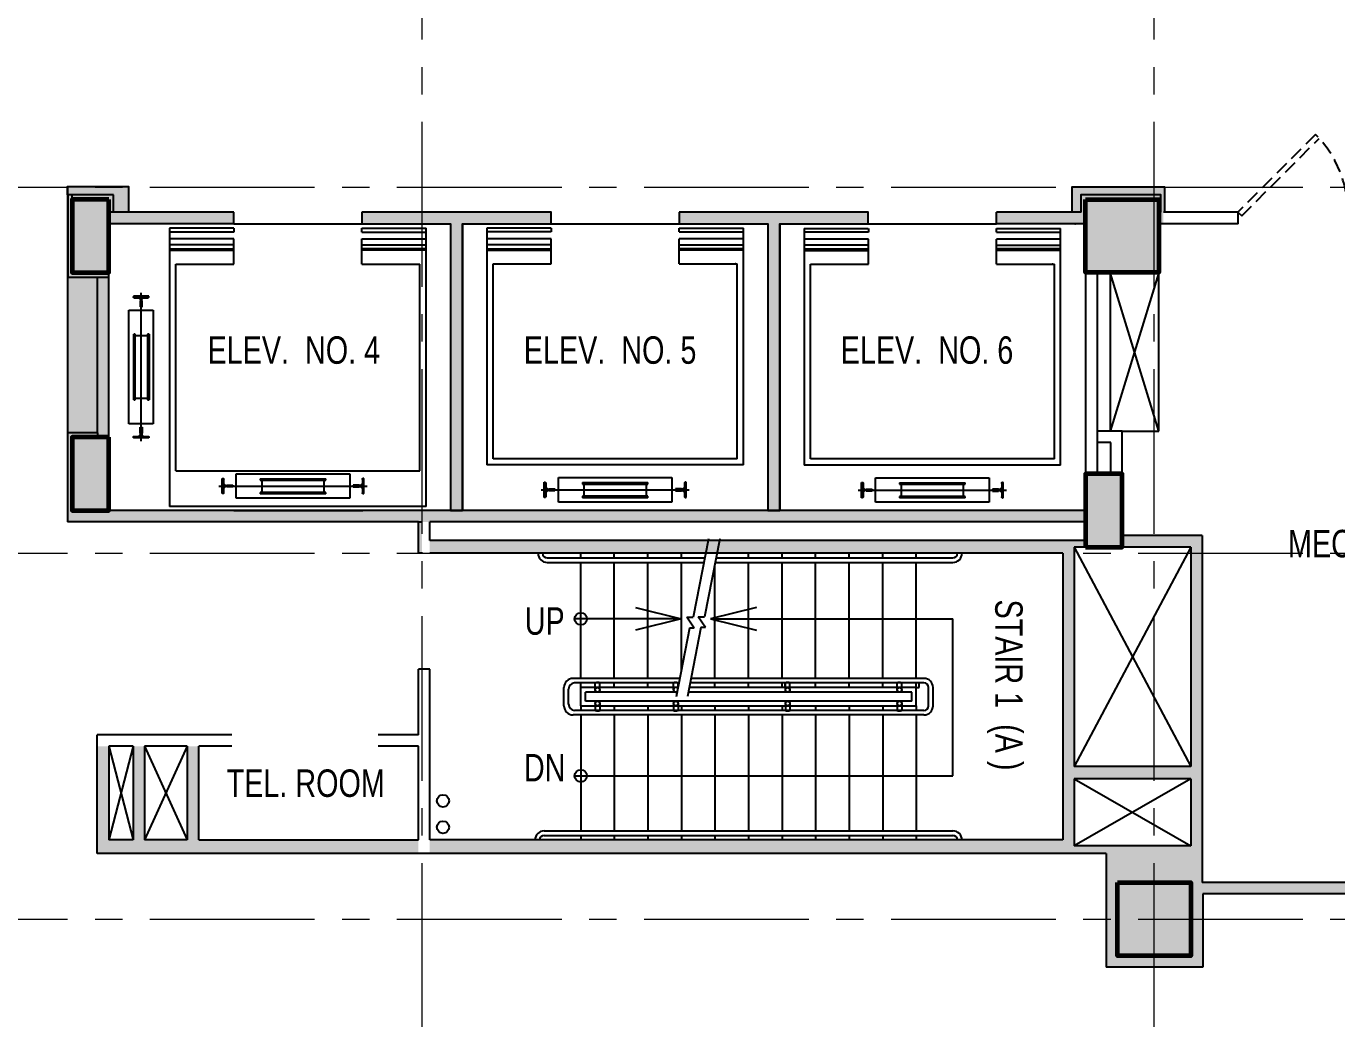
# Model space of a CAD drawing. Header units: inches. Extents: x -58 to 2079, y -173 to 1932.
# Drawn here: x 549.2 to 978.9, y 478.3 to 803.8 of the extents above; entities that cross this region are included whole.
import ezdxf
from ezdxf.enums import TextEntityAlignment as Align

# ---------------------------------------------------------------- set-up
doc = ezdxf.new("R2010")
doc.units = ezdxf.units.IN
doc.header["$LTSCALE"] = 72
doc.header["$MEASUREMENT"] = 0
doc.linetypes.add('CENTER2', pattern=[1.125, 0.75, -0.125, 0.125, -0.125])
doc.linetypes.add('HIDDEN4', pattern=[0.09375, 0.0625, -0.03125])
doc.layers.get('0').update_dxf_attribs({"linetype": 'CONTINUOUS'})
for name, color, linetype in [('A-Anno-Bldg', 7, 'CONTINUOUS'), ('A-Door-Demo', 7, 'HIDDEN4'), ('A-Flor-Evtr', 144, 'CONTINUOUS'), ('A-Flor-Spcl', 6, 'CONTINUOUS'), ('A-Flor-Strs-Exst', 53, 'CONTINUOUS'), ('A-Wall-Bldg', 235, 'CONTINUOUS')]:
    doc.layers.add(name, color=color, linetype=linetype)
doc.layers.add('S-Cols-Patt', color=5, linetype='CONTINUOUS', lineweight=60)
doc.layers.add('S-Grid', color=8, linetype='CENTER2', lineweight=13)
doc.styles.add('1024-3rd Floor Background$0$ARIAL', font='arial.ttf', dxfattribs={"width": 0.75, "height": 12})

msp = doc.modelspace()

# ---------------------------------------------------------------- hatches: boundary and pattern name
at = {"true_color": 0x939598}
h = msp.add_hatch(color=252, dxfattribs=at)
h.dxf.hatch_style = 1
h.paths.add_polyline_path([(582.69, 751), (562.75, 751), (562.75, 748.5), (577.78, 748.5), (577.78, 742.75), (582.69, 742.75)])
h = msp.add_hatch(color=252, dxfattribs=at)
h.dxf.hatch_style = 1
h.paths.add_polyline_path([(576.28, 723), (564.28, 723), (564.28, 747), (564.28, 748.5), (562.78, 748.5), (562.78, 721.5), (572.58, 721.5), (576.28, 721.5)])
h = msp.add_hatch(color=252, dxfattribs=at)
h.dxf.hatch_style = 1
h.paths.add_polyline_path([(577.78, 748.5), (564.28, 748.5), (564.28, 747), (576.28, 747), (576.28, 742.75), (577.78, 742.75)])
h = msp.add_hatch(color=252, dxfattribs=at)
h.dxf.hatch_style = 1
h.paths.add_polyline_path([(796.28, 739.03), (825.28, 739), (825.28, 742.75), (763.28, 742.75), (763.28, 739), (792.28, 739), (792.28, 645), (796.28, 645)])
h.paths.add_polyline_path([(896.52, 747.01), (919, 747.01), (919, 748.57), (895.02, 748.57), (895.02, 742.75), (867.28, 742.75), (867.28, 739), (896.52, 739)])
h.paths.add_polyline_path([(922.54, 751), (919, 751), (919, 747.01), (920.52, 747.01), (920.52, 739), (944.52, 739), (944.52, 739.12), (922.02, 739.12), (922.02, 742.62), (944.52, 742.62), (944.52, 742.75), (922.54, 742.75)])
h.paths.add_polyline_path([(919, 751), (892, 751), (892, 742.75), (895.02, 742.75), (895.02, 748.57), (919, 748.57)])
h.paths.add_polyline_path([(679, 742.75), (659.24, 742.75), (659.24, 739), (679, 739.02)])
h = msp.add_hatch(color=252, dxfattribs=at)
h.dxf.hatch_style = 1
h.paths.add_polyline_path([(677.75, 536.94), (605.75, 536.94), (605.75, 567.69), (602, 567.69), (602, 536.94), (588, 536.94), (588, 567.69), (584.25, 567.69), (584.25, 536.94), (576.25, 536.94), (576.25, 567.69), (572.5, 567.69), (572.5, 532.56), (677.75, 532.56)])
h.paths.add_polyline_path([(919, 535), (892.75, 535), (892.75, 557), (919, 557), (919, 561), (892.75, 561), (892.75, 631), (889, 631), (889, 536.94), (681.5, 536.94), (681.5, 532.56), (903.25, 532.56), (903.25, 511), (907, 511), (907, 523), (919, 523)])
h.paths.add_polyline_path([(772.82, 635.19), (681.5, 635.19), (681.5, 631), (771.98, 631)])
h.paths.add_polyline_path([(776.53, 635.19), (772.82, 635.19), (771.98, 631), (775.7, 631)])
h.paths.add_polyline_path([(892.75, 633), (896.52, 633), (896.52, 635.19), (776.53, 635.19), (775.7, 631), (892.75, 631)])
h.paths.add_polyline_path([(896.52, 645), (679, 645), (679, 641.25), (681.5, 641.25), (896.52, 641.25)])
h.paths.add_polyline_path([(692.28, 739), (721.28, 739), (721.28, 742.75), (679, 742.75), (679, 739.02), (688.28, 739.03), (688.28, 645.03), (692.28, 645.03)])
h.paths.add_polyline_path([(919, 636.75), (908.52, 636.75), (908.52, 633), (919, 633)])
h.paths.add_polyline_path([(934.75, 636.75), (919, 636.75), (919, 633), (931, 633), (931, 631), (934.75, 631)])
h.paths.add_polyline_path([(934.75, 631), (931, 631), (931, 561), (919, 561), (919, 557), (931, 557), (931, 535), (919, 535), (919, 523), (931, 523), (931, 511), (935, 511), (935, 519.25), (1108, 519.25), (1108, 631), (1104.25, 631), (1104.25, 523), (934.75, 523)])
h.paths.add_polyline_path([(935, 511), (931, 511), (931, 499), (919, 499), (919, 495.25), (935, 495.25)])
h.paths.add_polyline_path([(919, 499), (907, 499), (907, 511), (903.25, 511), (903.25, 495.25), (919, 495.25)])
h = msp.add_hatch(color=252, dxfattribs=at)
h.dxf.hatch_style = 1
h.paths.add_polyline_path([(617.24, 742.75), (576.28, 742.75), (576.28, 739), (617.24, 739)])
h = msp.add_hatch(color=252, dxfattribs=at)
h.dxf.hatch_style = 1
h.paths.add_polyline_path([(572.58, 721.5), (562.75, 721.5), (562.75, 670.5), (572.6, 670.5)])
h = msp.add_hatch(color=252, dxfattribs=at)
h.dxf.hatch_style = 1
h.paths.add_polyline_path([(576.28, 721.5), (572.58, 721.5), (572.6, 670.5), (572.6, 669), (576.28, 669)])
h = msp.add_hatch(color=252, dxfattribs=at)
h.dxf.hatch_style = 1
h.paths.add_polyline_path([(679, 645), (576.28, 645), (564.28, 645), (564.28, 669), (572.6, 669), (572.6, 670.5), (562.75, 670.5), (562.75, 641.25), (659.58, 641.25), (677.75, 641.25), (679, 641.25)])
h.paths.add_polyline_path([(679, 641.25), (677.75, 641.25), (677.75, 631), (679, 631)])
at = {"layer": 'S-Cols-Patt'}
h = msp.add_hatch(color=256, dxfattribs=at)
h.paths.add_polyline_path([(576.28, 747), (564.28, 747), (564.28, 723), (576.28, 723)])
h.paths.add_polyline_path([(576.28, 669), (564.28, 669), (564.28, 645), (576.28, 645)])
h.paths.add_polyline_path([(1273.77, 867), (1273.77, 879), (1249.77, 879), (1249.77, 867)])
h.paths.add_polyline_path([(896.52, 991), (920.52, 991), (920.52, 967), (896.52, 967)])
h.paths.add_polyline_path([(896.32, 871), (908.32, 871), (908.32, 895), (896.32, 895)])
h.paths.add_polyline_path([(576.28, 871), (564.28, 871), (564.28, 895), (576.28, 895)])
h.paths.add_polyline_path([(576.25, 949), (564.25, 949), (564.25, 973), (576.25, 973)])
for points in [[(896.52, 747.01), (920.52, 747.01), (920.52, 723.01), (896.52, 723.01)], [(896.52, 633), (908.52, 633), (908.52, 657), (896.52, 657)], [(907, 523), (931, 523), (931, 499), (907, 499)]]:
    msp.add_hatch(color=256, dxfattribs=at).paths.add_polyline_path(points)

# ---------------------------------------------------------------- linework, layer by layer
at = {"color": 252, "true_color": 0x939598}
for p, q in [((562.75, 751.21), (562.75, 641.25)), ((564.28, 747), (564.28, 748.5)), ((572.58, 721.5), (576.28, 721.5)), ((572.6, 670.5), (572.6, 669)), ((677.75, 641.25), (679, 641.25))]:
    msp.add_line(p, q, dxfattribs=at)
at = {"layer": 'A-Door-Demo', "transparency": 33554687}
msp.add_lwpolyline([(971.91, 768.27), (946.45, 742.81), (947.69, 741.58), (973.12, 767)], dxfattribs=at)
msp.add_arc((946.45, 742.81), 36, 0, 45, dxfattribs=at)
at = {"layer": 'A-Flor-Evtr'}
for p, q in [((596.2, 737.54), (596.2, 646.32)), ((617.24, 737.54), (596.2, 737.54)), ((617.24, 736.29), (596.2, 736.29)), ((617.24, 739), (659.24, 739)), ((617.24, 737.54), (617.24, 736.29)), ((659.24, 737.54), (680.28, 737.54)), ((659.24, 736.29), (659.24, 737.54)), ((659.24, 736.29), (680.28, 736.29)), ((680.28, 646.32), (680.28, 737.54)), ((700.25, 737.57), (700.25, 659.94)), ((721.29, 737.57), (700.25, 737.57)), ((721.29, 736.32), (700.25, 736.32)), ((721.29, 739), (763.28, 739)), ((721.29, 737.57), (721.29, 736.32)), ((763.29, 737.57), (784.33, 737.57)), ((763.29, 736.32), (763.29, 737.57)), ((763.29, 736.32), (784.33, 736.32)), ((784.33, 659.94), (784.33, 737.57)), ((825.29, 736.24), (804.23, 736.24)), ((804.25, 737.49), (804.25, 659.87)), ((804.25, 737.49), (825.28, 737.49)), ((825.29, 738.99), (867.29, 739)), ((825.29, 737.49), (825.29, 736.24)), ((867.29, 737.49), (888.33, 737.49)), ((867.29, 737.49), (867.29, 737.49)), ((867.29, 736.24), (867.29, 737.49)), ((867.29, 736.24), (888.31, 736.24)), ((888.33, 659.87), (888.33, 737.49)), ((617.24, 734.04), (596.2, 734.04)), ((617.24, 732.04), (596.2, 732.04)), ((596.2, 730.79), (617.24, 730.79)), ((617.24, 725.79), (617.24, 734.04)), ((659.24, 725.79), (659.24, 734.04)), ((659.24, 734.04), (680.28, 734.04)), ((659.24, 732.04), (680.28, 732.04)), ((680.28, 730.79), (659.24, 730.79)), ((721.29, 734.07), (700.25, 734.07)), ((721.29, 732.07), (700.25, 732.07)), ((700.25, 730.82), (721.29, 730.82)), ((721.29, 725.82), (721.29, 734.07)), ((784.33, 734.07), (763.29, 734.07)), ((763.29, 725.82), (763.29, 734.07)), ((763.29, 732.07), (784.33, 732.07)), ((784.33, 730.82), (763.29, 730.82)), ((825.29, 733.99), (804.25, 733.99)), ((825.29, 731.99), (804.25, 731.99)), ((804.25, 730.74), (825.29, 730.74)), ((825.29, 725.74), (825.29, 733.99)), ((867.29, 725.74), (867.29, 733.99)), ((888.33, 733.99), (867.29, 733.99)), ((867.29, 731.99), (888.33, 731.99)), ((888.33, 730.74), (867.29, 730.74)), ((596.2, 730.29), (617.24, 730.29)), ((680.28, 730.29), (659.24, 730.29)), ((700.25, 730.32), (721.29, 730.32)), ((784.33, 730.32), (763.29, 730.32)), ((804.25, 730.24), (825.29, 730.24)), ((888.33, 730.24), (867.29, 730.24)), ((598.24, 658.02), (598.24, 725.79)), ((598.24, 725.79), (617.24, 725.79)), ((659.24, 725.79), (678.24, 725.79)), ((678.24, 658.02), (678.24, 725.79)), ((702.29, 661.94), (702.29, 725.82)), ((702.29, 725.82), (721.29, 725.82)), ((763.29, 725.82), (782.29, 725.82)), ((782.29, 661.94), (782.29, 725.82)), ((806.29, 661.87), (806.29, 725.74)), ((806.29, 725.74), (825.29, 725.74)), ((867.29, 725.74), (886.29, 725.74)), ((886.29, 661.87), (886.29, 725.74)), ((589.35, 715.26), (584.35, 715.26)), ((584.35, 715.26), (584.35, 714.95)), ((584.54, 714.76), (586.48, 714.76)), ((586.54, 713.73), (586.54, 711.76)), ((586.67, 713.73), (586.54, 713.73)), ((586.67, 714.58), (586.67, 713.73)), ((586.85, 667.71), (586.85, 716.31)), ((587.04, 713.73), (587.04, 714.58)), ((587.17, 713.73), (587.04, 713.73)), ((587.17, 711.76), (587.17, 713.73)), ((587.23, 714.76), (589.17, 714.76)), ((589.35, 714.95), (589.35, 715.26)), ((582.85, 710.64), (590.85, 710.64)), ((582.85, 673.39), (582.85, 710.64)), ((586.54, 711.76), (587.17, 711.76)), ((586.54, 711.76), (587.17, 711.76)), ((590.85, 710.64), (590.85, 673.39)), ((584.45, 681.26), (584.45, 702.76)), ((584.95, 702.76), (584.45, 702.76)), ((584.95, 681.26), (584.95, 702.76)), ((588.95, 702.26), (584.95, 702.26)), ((588.95, 702.76), (588.95, 681.26)), ((589.45, 702.76), (588.95, 702.76)), ((589.45, 702.76), (589.45, 681.26)), ((584.45, 681.26), (584.95, 681.26)), ((584.95, 681.76), (588.95, 681.76)), ((588.95, 681.26), (589.45, 681.26)), ((590.85, 673.39), (582.85, 673.39)), ((586.54, 670.3), (586.54, 672.26)), ((586.54, 672.26), (587.17, 672.26)), ((586.54, 672.26), (587.17, 672.26)), ((587.17, 672.26), (587.17, 670.3)), ((584.35, 668.76), (584.35, 669.08)), ((589.35, 668.76), (584.35, 668.76)), ((584.54, 669.26), (586.48, 669.26)), ((586.67, 670.3), (586.54, 670.3)), ((586.67, 669.45), (586.67, 670.3)), ((587.04, 670.3), (587.04, 669.45)), ((587.17, 670.3), (587.04, 670.3)), ((587.23, 669.26), (589.17, 669.26)), ((589.35, 669.08), (589.35, 668.76)), ((782.29, 661.94), (702.29, 661.94)), ((886.29, 661.87), (806.29, 661.87)), ((598.24, 658.02), (659.24, 658.02)), ((659.24, 658.02), (678.24, 658.02)), ((784.33, 659.94), (700.25, 659.94)), ((888.33, 659.87), (804.25, 659.87)), ((613.42, 655.5), (613.74, 655.5)), ((613.42, 650.5), (613.42, 655.5)), ((613.92, 655.31), (613.92, 653.38)), ((614.11, 653.19), (614.96, 653.19)), ((614.96, 653.31), (616.92, 653.31)), ((614.96, 653.19), (614.96, 653.31)), ((616.92, 653.31), (616.92, 652.69)), ((616.92, 653.31), (616.92, 652.69)), ((618.05, 657), (655.3, 657)), ((618.05, 649), (618.05, 657)), ((625.92, 655.4), (647.42, 655.4)), ((625.92, 655.4), (625.92, 654.9)), ((625.92, 654.9), (647.42, 654.9)), ((626.42, 654.9), (626.42, 650.9)), ((646.92, 650.9), (646.92, 654.9)), ((647.42, 654.9), (647.42, 655.4)), ((655.3, 657), (655.3, 649)), ((658.39, 653.31), (656.42, 653.31)), ((656.42, 653.31), (656.42, 652.69)), ((656.42, 653.31), (656.42, 652.69)), ((658.39, 653.19), (658.39, 653.31)), ((659.24, 653.19), (658.39, 653.19)), ((659.42, 655.31), (659.42, 653.38)), ((659.92, 655.5), (659.61, 655.5)), ((659.92, 650.5), (659.92, 655.5)), ((719.04, 654.26), (719.35, 654.26)), ((719.04, 649.26), (719.04, 654.26)), ((719.54, 654.07), (719.54, 652.13)), ((723.66, 655.76), (760.91, 655.76)), ((723.66, 647.76), (723.66, 655.76)), ((731.54, 654.16), (753.04, 654.16)), ((731.54, 654.16), (731.54, 653.66)), ((731.54, 653.66), (753.04, 653.66)), ((732.04, 653.66), (732.04, 649.66)), ((752.54, 649.66), (752.54, 653.66)), ((753.04, 653.66), (753.04, 654.16)), ((760.91, 655.76), (760.91, 647.76)), ((765.04, 654.07), (765.04, 652.13)), ((765.54, 654.26), (765.23, 654.26)), ((765.54, 649.26), (765.54, 654.26)), ((823.04, 649.18), (823.04, 654.18)), ((823.04, 654.18), (823.35, 654.18)), ((823.54, 654), (823.54, 652.06)), ((827.66, 655.68), (864.91, 655.68)), ((827.66, 647.68), (827.66, 655.68)), ((835.54, 654.09), (857.04, 654.09)), ((835.54, 654.09), (835.54, 653.59)), ((835.54, 653.59), (857.04, 653.59)), ((836.04, 653.59), (836.04, 649.59)), ((856.54, 649.59), (856.54, 653.59)), ((857.04, 653.59), (857.04, 654.09)), ((864.91, 655.68), (864.91, 647.68)), ((869.04, 654), (869.04, 652.06)), ((869.54, 654.18), (869.23, 654.18)), ((869.54, 649.18), (869.54, 654.18)), ((612.37, 653), (660.97, 653)), ((613.74, 650.5), (613.42, 650.5)), ((613.92, 652.63), (613.92, 650.69)), ((614.96, 652.81), (614.11, 652.81)), ((614.96, 652.69), (614.96, 652.81)), ((616.92, 652.69), (614.96, 652.69)), ((655.3, 649), (618.05, 649)), ((647.42, 650.9), (625.92, 650.9)), ((625.92, 650.9), (625.92, 650.4)), ((647.42, 650.4), (625.92, 650.4)), ((647.42, 650.4), (647.42, 650.9)), ((656.42, 652.69), (658.39, 652.69)), ((658.39, 652.81), (659.24, 652.81)), ((658.39, 652.69), (658.39, 652.81)), ((659.42, 652.63), (659.42, 650.69)), ((659.61, 650.5), (659.92, 650.5)), ((717.99, 651.76), (766.59, 651.76)), ((719.35, 649.26), (719.04, 649.26)), ((719.54, 651.38), (719.54, 649.45)), ((719.73, 651.95), (720.57, 651.95)), ((720.57, 651.57), (719.73, 651.57)), ((720.57, 652.07), (722.54, 652.07)), ((720.57, 651.95), (720.57, 652.07)), ((720.57, 651.45), (720.57, 651.57)), ((722.54, 651.45), (720.57, 651.45)), ((722.54, 652.07), (722.54, 651.45)), ((722.54, 652.07), (722.54, 651.45)), ((753.04, 649.66), (731.54, 649.66)), ((731.54, 649.66), (731.54, 649.16)), ((753.04, 649.16), (731.54, 649.16)), ((753.04, 649.16), (753.04, 649.66)), ((764.01, 652.07), (762.04, 652.07)), ((762.04, 652.07), (762.04, 651.45)), ((762.04, 652.07), (762.04, 651.45)), ((762.04, 651.45), (764.01, 651.45)), ((764.01, 651.95), (764.01, 652.07)), ((764.85, 651.95), (764.01, 651.95)), ((764.01, 651.57), (764.85, 651.57)), ((764.01, 651.45), (764.01, 651.57)), ((765.04, 651.38), (765.04, 649.45)), ((765.23, 649.26), (765.54, 649.26)), ((821.99, 651.68), (870.59, 651.68)), ((823.35, 649.18), (823.04, 649.18)), ((823.54, 651.31), (823.54, 649.37)), ((823.73, 651.87), (824.57, 651.87)), ((824.57, 651.5), (823.73, 651.5)), ((824.57, 651.87), (824.57, 652)), ((824.57, 652), (826.54, 652)), ((824.57, 651.37), (824.57, 651.5)), ((826.54, 651.37), (824.57, 651.37)), ((826.54, 652), (826.54, 651.37)), ((826.54, 652), (826.54, 651.37)), ((857.04, 649.59), (835.54, 649.59)), ((835.54, 649.59), (835.54, 649.09)), ((857.04, 649.09), (835.54, 649.09)), ((857.04, 649.09), (857.04, 649.59)), ((866.04, 652), (866.04, 651.37)), ((866.04, 652), (866.04, 651.37)), ((868.01, 652), (866.04, 652)), ((866.04, 651.37), (868.01, 651.37)), ((868.01, 651.87), (868.01, 652)), ((868.85, 651.87), (868.01, 651.87)), ((868.01, 651.37), (868.01, 651.5)), ((868.01, 651.5), (868.85, 651.5)), ((869.04, 651.31), (869.04, 649.37)), ((869.23, 649.18), (869.54, 649.18)), ((896.52, 645), (576.28, 645)), ((680.28, 646.32), (596.2, 646.27)), ((617.28, 644.99), (659.58, 645)), ((760.91, 647.76), (723.66, 647.76)), ((864.91, 647.68), (827.66, 647.68))]:
    msp.add_line(p, q, dxfattribs=at)
for centre in [(584.54, 714.95), (586.48, 714.58), (587.23, 714.58), (589.17, 714.95), (584.54, 669.08), (586.48, 669.45), (587.23, 669.45), (589.17, 669.08), (613.74, 655.31), (614.11, 653.38), (659.24, 653.38), (659.61, 655.31), (719.35, 654.07), (765.23, 654.07), (823.35, 654), (869.23, 654), (613.74, 650.69), (614.11, 652.63), (659.24, 652.63), (659.61, 650.69), (719.35, 649.45), (719.73, 652.13), (719.73, 651.38), (764.85, 652.13), (764.85, 651.38), (765.23, 649.45), (823.35, 649.37), (823.73, 652.06), (823.73, 651.31), (868.85, 652.06), (868.85, 651.31), (869.23, 649.37)]:
    msp.add_circle(centre, 0.188, dxfattribs=at)
for p in [(781.72, 725.82), (885.72, 725.74)]:
    msp.add_point(p, dxfattribs=at)
at = {"layer": 'A-Flor-Spcl'}
for p, q in [((920.52, 723.07), (904.52, 671)), ((920.52, 671), (904.52, 723)), ((904.52, 723), (904.52, 671)), ((920.52, 671), (920.52, 723.07)), ((908.52, 671), (920.52, 671)), ((931, 633), (892.75, 561)), ((892.75, 633), (931, 561)), ((576.25, 567.69), (584.25, 536.94)), ((584.25, 567.69), (576.25, 536.94)), ((602, 567.69), (588, 536.94)), ((588, 567.69), (602, 536.94)), ((931, 557), (892.75, 535)), ((892.75, 557), (931, 535))]:
    msp.add_line(p, q, dxfattribs=at)
for centre in [(685.83, 549.74), (685.83, 541.11)]:
    msp.add_circle(centre, 2, dxfattribs=at)
at = {"layer": 'A-Flor-Strs-Exst'}
for p, q in [((772.92, 635.69), (767.8, 610)), ((776.63, 635.69), (771.54, 610.14)), ((720, 629.44), (771.77, 629.44)), ((720, 627.94), (771.47, 627.94)), ((731, 629.44), (731, 630.94)), ((731, 589.94), (731, 627.94)), ((742, 629.44), (742, 630.94)), ((742, 589.94), (742, 627.94)), ((753, 629.44), (753, 630.94)), ((753, 589.94), (753, 627.94)), ((764, 629.44), (764, 630.94)), ((764, 592.73), (764, 627.94)), ((775.19, 627.94), (853, 627.94)), ((775.49, 629.44), (853, 629.44)), ((786, 629.44), (786, 630.94)), ((786, 589.94), (786, 627.94)), ((797, 629.44), (797, 630.94)), ((797, 589.94), (797, 627.94)), ((808, 629.44), (808, 630.94)), ((808, 589.94), (808, 627.94)), ((819, 629.44), (819, 630.94)), ((819, 589.94), (819, 627.94)), ((830, 629.44), (830, 630.94)), ((830, 589.94), (830, 627.94)), ((841, 629.44), (841, 630.94)), ((841, 589.94), (841, 627.94)), ((775, 589.94), (775, 627)), ((788.58, 613.19), (773.58, 609.44)), ((763.96, 609.44), (729, 609.44)), ((766.63, 606.45), (762.23, 583.86)), ((768.2, 606.45), (765.8, 610)), ((765.8, 610), (767.8, 610)), ((770.37, 606.58), (765.97, 583.99)), ((768.2, 606.45), (766.63, 606.45)), ((771.94, 606.58), (769.54, 610.14)), ((769.54, 610.14), (771.54, 610.14)), ((771.94, 606.58), (770.37, 606.58)), ((773.58, 609.44), (853, 609.44)), ((773.58, 609.44), (788.58, 605.69)), ((853, 557.94), (853, 609.44)), ((763.44, 589.94), (728.5, 589.94)), ((843.5, 589.94), (767.16, 589.94)), ((725.5, 580.94), (725.5, 586.94)), ((727, 581.44), (727, 586.44)), ((763.15, 588.44), (729, 588.44)), ((731, 586.94), (731, 588.44)), ((762.85, 586.94), (731, 586.94)), ((731, 580.94), (731, 586.94)), ((762.55, 585.44), (732.5, 585.44)), ((732.5, 582.44), (732.5, 585.44)), ((735.75, 586.94), (735.75, 588.44)), ((735.75, 586.19), (735.75, 586.94)), ((737.25, 586.94), (737.25, 588.44)), ((737.25, 586.19), (737.25, 586.94)), ((742, 586.94), (742, 588.44)), ((753, 586.94), (753, 588.44)), ((761.42, 586.94), (761.42, 588.44)), ((761.42, 586.19), (761.42, 586.94)), ((762.92, 587.29), (762.92, 588.44)), ((839.5, 585.44), (766.26, 585.44)), ((841, 586.94), (766.56, 586.94)), ((843.5, 588.44), (766.86, 588.44)), ((775, 586.94), (775, 588.44)), ((786, 586.94), (786, 588.44)), ((797, 586.94), (797, 588.44)), ((798, 586.94), (798, 588.44)), ((798.08, 586.94), (798.08, 588.44)), ((798.08, 586.19), (798.08, 586.94)), ((799.58, 586.94), (799.58, 588.44)), ((799.58, 586.19), (799.58, 586.94)), ((808, 586.94), (808, 588.44)), ((819, 586.94), (819, 588.44)), ((830, 586.94), (830, 588.44)), ((834.75, 586.94), (834.75, 588.44)), ((834.75, 586.19), (834.75, 586.94)), ((836.25, 586.94), (836.25, 588.44)), ((836.25, 586.19), (836.25, 586.94)), ((839.5, 582.44), (839.5, 585.44)), ((841, 586.94), (841, 588.44)), ((841, 586.94), (842, 586.94)), ((841, 580.94), (841, 586.94)), ((842, 586.94), (842, 588.44)), ((845, 580.94), (845, 586.94)), ((846.5, 580.94), (846.5, 586.94)), ((731, 580.94), (841, 580.94)), ((731, 580.94), (731, 579.44)), ((839.5, 582.44), (732.5, 582.44)), ((735.75, 581.69), (735.75, 580.94)), ((735.75, 580.94), (735.75, 579.44)), ((737.25, 581.69), (737.25, 580.94)), ((737.25, 580.94), (737.25, 579.44)), ((742, 580.94), (742, 579.44)), ((753, 580.94), (753, 579.44)), ((761.42, 581.69), (761.42, 580.94)), ((761.42, 580.94), (761.42, 579.44)), ((762.92, 581.69), (762.92, 580.94)), ((762.92, 580.94), (762.92, 579.44)), ((763, 579.44), (763, 580.94)), ((764, 580.94), (764, 579.44)), ((775, 580.94), (775, 579.44)), ((786, 580.94), (786, 579.44)), ((797, 580.94), (797, 579.44)), ((798.08, 581.69), (798.08, 580.94)), ((798.08, 580.94), (798.08, 579.44)), ((799.58, 581.69), (799.58, 580.94)), ((799.58, 580.94), (799.58, 579.44)), ((808, 580.94), (808, 579.44)), ((819, 580.94), (819, 579.44)), ((830, 580.94), (830, 579.44)), ((834.75, 581.69), (834.75, 580.94)), ((834.75, 580.94), (834.75, 579.44)), ((836.25, 581.69), (836.25, 580.94)), ((836.25, 580.94), (836.25, 579.44)), ((841, 580.94), (841, 579.44)), ((843.5, 577.94), (728.5, 577.94)), ((843.5, 579.44), (729, 579.44)), ((731, 577.94), (731, 539.94)), ((742, 577.94), (742, 539.94)), ((753, 577.94), (753, 539.94)), ((764, 577.94), (764, 539.94)), ((775, 577.94), (775, 539.94)), ((786, 577.94), (786, 539.94)), ((797, 577.94), (797, 539.94)), ((808, 577.94), (808, 539.94)), ((819, 577.94), (819, 539.94)), ((830, 577.94), (830, 539.94)), ((841, 577.94), (841, 539.94)), ((729, 557.94), (853, 557.94)), ((719, 539.94), (853.06, 539.94)), ((719, 538.44), (853.14, 538.44)), ((731, 538.44), (731, 536.94)), ((742, 538.44), (742, 536.94)), ((753, 538.44), (753, 536.94)), ((764, 538.44), (764, 536.94)), ((775, 538.44), (775, 536.94)), ((786, 538.44), (786, 536.94)), ((797, 538.44), (797, 536.94)), ((808, 538.44), (808, 536.94)), ((819, 538.44), (819, 536.94)), ((830, 538.44), (830, 536.94)), ((841, 538.44), (841, 536.94))]:
    msp.add_line(p, q, dxfattribs=at)
msp.add_lwpolyline([(748.96, 613.19), (763.96, 609.44), (748.96, 605.69)], dxfattribs=at)
for centre, radius in [((731, 609.44), 2), ((736.5, 586.19), 0.75), ((798.83, 586.19), 0.75), ((835.5, 586.19), 0.75), ((736.5, 581.69), 0.75), ((762.17, 581.69), 0.75), ((798.83, 581.69), 0.75), ((835.5, 581.69), 0.75), ((731, 557.94), 2)]:
    msp.add_circle(centre, radius, dxfattribs=at)
for centre, radius, start, end in [((720, 630.94), 3, 180, 270), ((720, 630.94), 1.5, 180, 270), ((853, 630.94), 3, 270, 0), ((853, 630.94), 1.5, 270, 0), ((728.5, 586.94), 3, 90, 180), ((843.5, 586.94), 3, 0, 90), ((729, 586.44), 2, 90, 180), ((736.5, 586.96), 1.66, 63.1527, 116.8473), ((762.17, 586.96), 1.66, 63.1527, 116.8473), ((762.17, 586.19), 0.75, 34.8117, 302.654), ((798.83, 586.96), 1.66, 63.1527, 116.8473), ((835.5, 586.96), 1.66, 63.1527, 116.8473), ((843.5, 586.94), 1.5, 0, 90), ((728.5, 580.94), 3, 180, 270), ((729, 581.44), 2, 180, 270), ((843.5, 580.94), 3, 270, 0), ((843.5, 580.94), 1.5, 270, 0), ((843.5, 580.94), 3, 270, 0), ((736.5, 580.92), 1.66, 243.1527, 296.8473), ((762.17, 580.92), 1.66, 243.1527, 296.8473), ((798.83, 580.92), 1.66, 243.1527, 296.8473), ((835.5, 580.92), 1.66, 243.1527, 296.8473), ((719, 536.94), 3, 90, 180), ((719, 536.94), 1.5, 90, 180), ((853, 536.94), 3, 0, 90), ((853, 536.94), 1.5, 0, 90)]:
    msp.add_arc(centre, radius, start, end, dxfattribs=at)
at = {"layer": 'A-Wall-Bldg'}
for p, q in [((577.78, 748.5), (562.75, 748.5)), ((562.78, 748.5), (562.78, 721.5)), ((577.78, 742.75), (577.78, 748.5)), ((617.24, 742.75), (576.28, 742.75)), ((617.24, 739), (617.24, 742.75)), ((895.02, 742.75), (867.28, 742.75)), ((867.28, 739), (867.28, 742.75)), ((946.52, 742.75), (922.02, 742.75)), ((946.52, 739), (946.52, 742.75)), ((617.24, 739), (576.28, 739)), ((692.28, 739.03), (692.28, 645.03)), ((792.28, 739.03), (792.28, 645.03)), ((796.28, 739.03), (796.28, 645.03)), ((896.52, 739), (867.28, 739)), ((946.52, 739), (920.52, 739)), ((576.28, 669), (576.28, 723)), ((896.52, 723), (896.52, 657)), ((900.27, 723), (900.27, 657)), ((562.78, 721.5), (572.58, 721.5)), ((572.6, 670.5), (572.58, 721.5)), ((572.6, 670.5), (562.75, 670.5)), ((908.52, 671), (900.27, 671)), ((908.52, 657), (908.52, 671)), ((904.77, 667.25), (900.27, 667.25)), ((904.77, 657), (904.77, 667.25)), ((659.58, 641.25), (562.75, 641.25)), ((677.75, 641.25), (659.58, 641.25)), ((677.75, 631), (677.75, 641.25)), ((896.52, 641.25), (681.5, 641.25)), ((681.5, 635.19), (681.5, 641.25)), ((934.75, 636.75), (908.52, 636.75)), ((934.75, 636.75), (934.75, 523)), ((896.52, 635.19), (681.5, 635.19)), ((892.75, 633), (892.75, 561)), ((896.52, 633), (892.75, 633)), ((931, 633), (908.52, 633)), ((931, 633), (931, 561)), ((679.07, 631), (677.75, 631)), ((889, 630.94), (681.5, 630.94)), ((889, 630.94), (889, 536.94)), ((681.5, 592.92), (677.75, 592.92)), ((677.75, 571.44), (677.75, 592.92)), ((681.5, 536.94), (681.5, 592.92)), ((572.5, 532.56), (572.5, 571.44)), ((616.58, 571.44), (572.5, 571.44)), ((576.25, 567.69), (576.25, 536.94)), ((584.25, 567.69), (576.25, 567.69)), ((584.25, 567.69), (584.25, 536.94)), ((584.25, 567.69), (584.25, 536.94)), ((588, 567.69), (588, 536.94)), ((602, 567.69), (588, 567.69)), ((602, 567.69), (602, 536.94)), ((605.75, 536.94), (605.75, 567.69)), ((616.58, 567.69), (605.75, 567.69)), ((677.75, 571.44), (664.58, 571.44)), ((677.75, 567.69), (664.58, 567.69)), ((677.75, 536.94), (677.75, 567.69)), ((931, 561), (892.75, 561)), ((892.75, 557), (892.75, 535)), ((931, 557), (892.75, 557)), ((931, 557), (931, 535)), ((584.25, 536.94), (576.25, 536.94)), ((602, 536.94), (588, 536.94)), ((605.75, 536.94), (677.75, 536.94)), ((889, 536.94), (681.5, 536.94)), ((931, 535), (892.75, 535)), ((903.25, 532.56), (572.5, 532.56)), ((903.25, 532.56), (903.25, 495.25)), ((1104.25, 523), (934.75, 523)), ((1108, 519.25), (935, 519.25)), ((935, 519.25), (935, 495.25)), ((935, 495.25), (903.25, 495.25))]:
    msp.add_line(p, q, dxfattribs=at)
for points in [[(562.75, 748.46), (562.75, 751.21), (582.69, 751.25), (582.69, 742.75)], [(922.54, 742.75), (922.54, 751), (892, 751), (892, 742.75)], [(895.02, 742.75), (895.02, 748.57), (921.12, 748.57), (921.12, 742.75)], [(659.24, 742.75), (659.24, 739), (688.28, 739.03), (688.28, 645.03), (692.28, 645.03), (692.28, 739), (721.28, 739), (721.28, 742.75), (659.24, 742.75)], [(763.28, 742.75), (763.28, 739), (792.28, 739), (792.28, 645), (796.28, 645), (796.28, 739.03), (825.28, 739), (825.28, 742.75), (763.28, 742.75)]]:
    msp.add_lwpolyline(points, dxfattribs=at)
msp.add_point((893.05, 739), dxfattribs=at)
msp.add_point((893.05, 739), dxfattribs=at)
msp.add_point((893.05, 739), dxfattribs=at)
msp.add_point((893.05, 739), dxfattribs=at)
msp.add_point((893.05, 739), dxfattribs=at)
at = {"layer": 'S-Cols-Patt', "linetype": 'Continuous'}
for points in [[(576.28, 747), (564.28, 747), (564.28, 723), (576.28, 723)], [(896.52, 747.01), (920.52, 747.01), (920.52, 723.01), (896.52, 723.01)], [(576.28, 669), (564.28, 669), (564.28, 645), (576.28, 645)], [(896.52, 633), (908.52, 633), (908.52, 657), (896.52, 657)]]:
    msp.add_lwpolyline(points, close=True, dxfattribs=at)
at = {"layer": 'S-Cols-Patt'}
for points in [[(896.52, 747.01), (920.52, 747.01), (920.52, 723.01), (896.52, 723.01)], [(907, 523), (931, 523), (931, 499), (907, 499)]]:
    msp.add_lwpolyline(points, close=True, dxfattribs=at)
at = {"layer": 'S-Grid', "linetype": 'CENTER2'}
for p, q in [((-58.25, 751), (2079.24, 751)), ((-58.25, 631), (2079.24, 631)), ((-58.25, 511), (2079.24, 511))]:
    msp.add_line(p, q, dxfattribs=at)
at = {"layer": 'S-Grid', "linetype": 'CENTER2', "flags": 128}
for points in [[(679, -172.63), (679, 1932.4)], [(919, -172.63), (919, 1932.4)]]:
    msp.add_lwpolyline(points, dxfattribs=at)

# ---------------------------------------------------------------- texts
at = {"layer": 'A-Anno-Bldg', "style": '1024-3rd Floor Background$0$ARIAL', "width": 0.75}
for s, p in [('ELEV.  NO. 4', (636.92, 697.59)), ('ELEV.  NO. 5', (740.62, 697.59)), ('ELEV.  NO. 6', (844.51, 697.59)), ('MECHANICAL ROOM', (1009.75, 634.14)), ('TEL. ROOM', (640.82, 555.58))]:
    msp.add_text(s, height=9, dxfattribs=at).set_placement(p, align=Align.MIDDLE)
msp.add_text('STAIR 1  (A )', height=9, rotation=270, dxfattribs=at).set_placement((870.26, 587.76), align=Align.MIDDLE)
at = {"layer": 'A-Flor-Strs-Exst', "style": '1024-3rd Floor Background$0$ARIAL', "width": 0.75}
for s, p in [('UP', (719.18, 608.68)), ('DN', (719.17, 560.65))]:
    msp.add_text(s, height=9, dxfattribs=at).set_placement(p, align=Align.MIDDLE)

doc.saveas('drawing.dxf')
